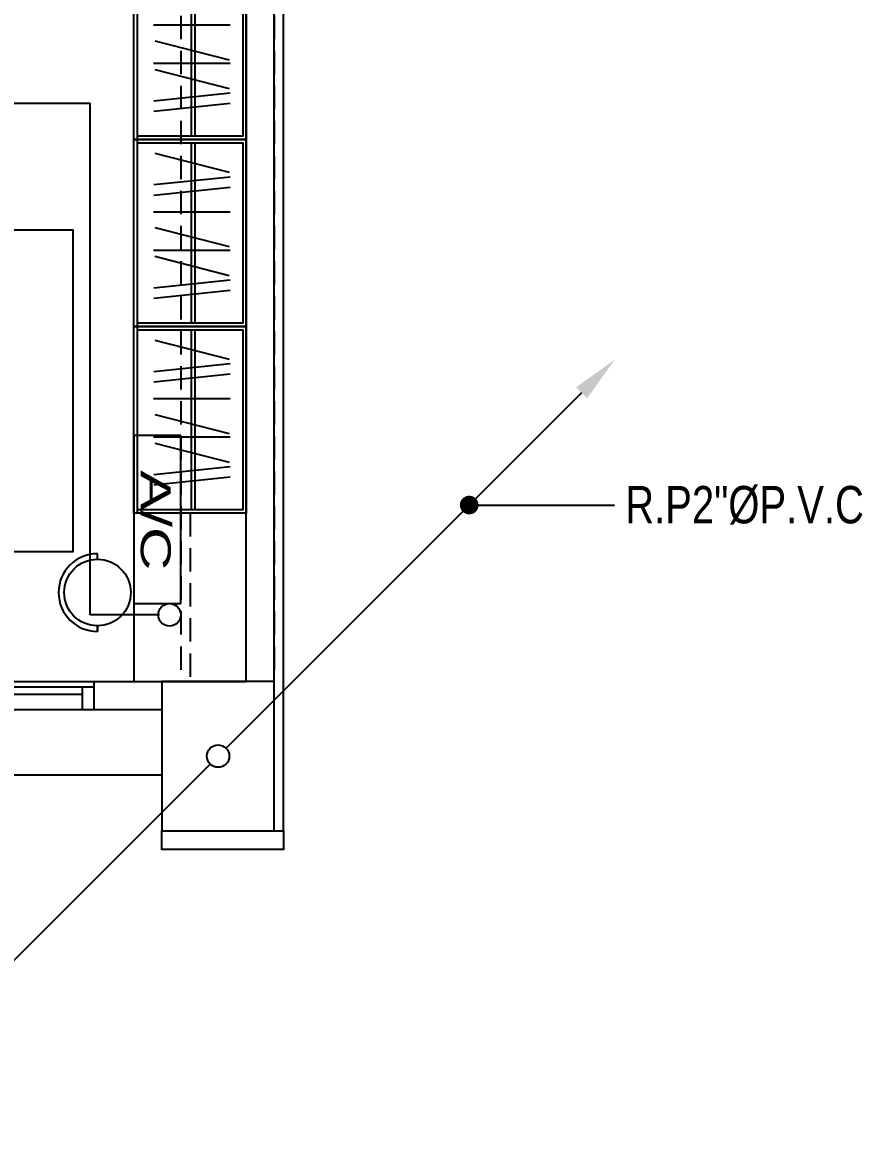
# Model space of a CAD drawing. Header units: millimetres. Extents: x 98197 to 106565, y 53890 to 60222.
# Drawn here: x 100920 to 101369, y 54748 to 55353 of the extents above; entities that cross this region are included whole.
import ezdxf
from ezdxf.enums import TextEntityAlignment as Align

# ---------------------------------------------------------------- set-up
doc = ezdxf.new("R2010")
doc.units = ezdxf.units.MM
doc.header["$LTSCALE"] = 50
doc.header["$MEASUREMENT"] = 0
for name, pattern in [('CENTER2', [1.125, 0.75, -0.125, 0.125, -0.125]), ('DASHED', [0.375, 0.25, -0.125]), ('HIDDEN', [0.375, 0.25, -0.125])]:
    doc.linetypes.add(name, pattern=pattern)
doc.layers.get('0').update_dxf_attribs({"color": 8, "linetype": 'CONTINUOUS'})
for name, color, linetype in [('00', 7, 'HIDDEN'), ('35', 4, 'CENTER2'), ('36雨排水', 3, 'CONTINUOUS'), ('furniture', 55, 'CONTINUOUS'), ('wall', 8, 'CONTINUOUS')]:
    doc.layers.add(name, color=color, linetype=linetype)
doc.styles.add('CHINA', font='c2', dxfattribs={"bigfont": 'china'})
doc.linetypes.add('ZIGZAG', pattern='A,0.0001,-0.2,[131,ltypeshp.shx,S=0.2,R=0,X=-0.2,Y=0],-0.4,[131,ltypeshp.shx,S=0.2,R=180,X=0.2,Y=0],-0.2', length=0.8001)

# ---------------------------------------------------------------- blocks, each defined once
blk = doc.blocks.new('1111111')
at = {"layer": '36雨排水', "linetype": 'Continuous'}
for p, q in [((4902.82, 3830.25), (4712.61, 3640.04)), ((4842.71, 3770.15), (4920.5, 3770.15)), ((4513.91, 3441.34), (4704.12, 3631.56))]:
    blk.add_line(p, q, dxfattribs=at)
at = {"layer": '36雨排水', "linetype": 'Continuous', "const_width": 5}
blk.add_lwpolyline([(4840.21, 3770.15, 1), (4845.21, 3770.15, 1)], format="xyb", close=True, dxfattribs=at)
at = {"layer": '36雨排水', "linetype": 'Continuous'}
blk.add_circle((4708.36, 3635.8), 6, dxfattribs=at)
for points in [[(4899.87, 3833.2), (4905.76, 3827.31), (4920.5, 3847.93)], [(4516.86, 3438.4), (4510.96, 3444.29), (4496.23, 3423.67)]]:
    blk.add_solid(points, dxfattribs=at)
at = {"layer": '36雨排水', "linetype": 'Continuous', "style": 'CHINA', "width": 0.8}
blk.add_text('R.P2"%%CP.V.C', height=20, dxfattribs=at).set_placement((4926.16, 3760.37))
blk = doc.blocks.new('1111111111')
at = {"layer": '35', "color": 3, "linetype": 'Continuous'}
blk.add_lwpolyline([(2956.27, 3584.41), (2956.27, 3559.41), (3046.27, 3559.41), (3046.27, 3584.41)], close=True, dxfattribs=at)
at = {"layer": '35', "color": 4, "linetype": 'Continuous'}
blk.add_circle((3052.27, 3578.41), 6, dxfattribs=at)
at = {"layer": '35', "color": 3, "linetype": 'Continuous', "style": 'CHINA', "width": 1.5}
blk.add_text('A/C', height=16, dxfattribs=at).set_placement((3001.67, 3571.38), align=Align.MIDDLE)
blk = doc.blocks.new('*U49', base_point=(551413.96, 43504.06))
for p, q in [((551323.96, 43511.56), (551323.96, 43496.56)), ((551503.96, 43511.56), (551323.96, 43511.56)), ((551413.96, 43492.56), (551413.96, 43512.56)), ((551503.96, 43511.56), (551503.96, 43496.56)), ((551503.96, 43508.56), (551323.96, 43508.56)), ((551329.96, 43496.56), (551329.96, 43508.56)), ((551497.96, 43496.56), (551497.96, 43508.56)), ((551329.96, 43504.56), (551417.96, 43504.56)), ((551497.96, 43500.56), (551409.96, 43500.56)), ((551503.96, 43496.56), (551323.96, 43496.56))]:
    blk.add_line(p, q)
blk = doc.blocks.new('A$C0C512B12')
at = {"layer": 'furniture'}
for p, q in [((-102.96, 70.62), (-92.77, 110.4)), ((-86.18, 70.11), (-90.42, 110.91)), ((-80.61, 70.11), (-84.84, 110.91)), ((-71.63, 70), (-71.63, 111.01)), ((-63.19, 70.62), (-53, 110.4)), ((-51.14, 70), (-51.14, 111.01)), ((-47.82, 70.62), (-37.62, 110.4)), ((-31.03, 70.11), (-35.27, 110.91)), ((-25.46, 70.11), (-29.7, 110.91)), ((-12.1, 92.31), (-108.5, 92.31)), ((-12.1, 90.31), (-108.5, 90.31))]:
    blk.add_line(p, q, dxfattribs=at)
for points in [[(-110.3, 61.31), (-110.3, 119.51), (-10.3, 119.51), (-10.3, 61.31)], [(-108.5, 61.31), (-108.5, 117.71), (-12.1, 117.71), (-12.1, 61.31)], [(-110.3, 61.31), (-40.3, 61.31)], [(-40.3, 59.51), (-110.3, 59.51), (-110.3, 61.31)], [(-40.3, 61.31), (-10.3, 61.31), (-10.3, 59.51), (-40.3, 59.51)]]:
    blk.add_lwpolyline(points, dxfattribs=at)
blk = doc.blocks.new('A$C517A5011')
at = {"layer": 'furniture'}
for p, q in [((-56.96, 40.53), (-53.96, 40.53)), ((-53.96, 40.53), (-56.96, 40.53)), ((-18.36, 40.53), (-15.36, 40.53))]:
    blk.add_line(p, q, dxfattribs=at)
blk.add_circle((-36.16, 40.53), 17.8, dxfattribs=at)
blk.add_arc((-36.16, 40.53), 20.8, 0, 180, dxfattribs=at)
blk = doc.blocks.new('A$C10949')
at = {"layer": 'wall'}
blk.add_line((1065, 27.5), (1065, 512.5), dxfattribs=at)
blk.add_lwpolyline([(1000, 27.5), (1065, 27.5), (1065, 17.5), (1000, 17.5)], close=True, dxfattribs=at)

msp = doc.modelspace()

# ---------------------------------------------------------------- linework, layer by layer
for p, q in [((101054.654, 54985.566), (101054.654, 55405.566)), ((101039.654, 55000.566), (101039.654, 55390.566)), ((100958.154, 55000.566), (101039.654, 55000.566)), ((100958.154, 54985.566), (100994.654, 54985.566)), ((100487.154, 54950.566), (100994.654, 54950.566))]:
    msp.add_line(p, q)
at = {"linetype": 'ZIGZAG', "ltscale": 0.1}
msp.add_lwpolyline([(100882.21, 55233.566), (100882.21, 55242.285), (100947.045, 55242.285), (100947.045, 55069.848), (100882.21, 55069.848), (100882.21, 55078.566)], dxfattribs=at)
msp.add_lwpolyline([(100979.654, 55090.566), (100979.654, 55000.566), (101039.654, 55000.566), (101039.654, 55090.566), (100979.654, 55090.566)])
at = {"linetype": 'DASHED'}
msp.add_lwpolyline([(101009.654, 55090.566), (101009.654, 55000.566)], dxfattribs=at)
msp.add_lwpolyline([(100994.654, 54920.566), (101054.654, 54920.566), (101054.654, 55000.566), (100994.654, 55000.566)], close=True)
msp.add_lwpolyline([(100994.654, 54920.566), (101054.654, 54920.566), (101054.654, 55000.566), (100994.654, 55000.566)], close=True)
at = {"layer": '00'}
for p, q in [((101004.654, 55600.566), (101004.654, 55000.566)), ((101054.654, 55600.566), (101054.654, 55000.566)), ((100487.154, 55000.566), (100994.654, 55000.566)), ((100487.154, 54950.566), (100994.654, 54950.566))]:
    msp.add_line(p, q, dxfattribs=at)
msp.add_lwpolyline([(100994.654, 54920.566), (101054.654, 54920.566), (101054.654, 55000.566), (100994.654, 55000.566)], close=True, dxfattribs=at)
at = {"layer": '36雨排水', "color": 1}
for p, q in [((100142.239, 55310.005), (100956.239, 55310.005)), ((100956.239, 55036.181), (100956.239, 55310.005)), ((100993.239, 55036.181), (100956.239, 55036.181))]:
    msp.add_line(p, q, dxfattribs=at)

# ---------------------------------------------------------------- block references
msp.add_blockref('A$C10949', (99994.654, 54893.066))
for name, p, rotation in [('A$C0C512B12', (100920.147, 55280.267), 270), ('A$C0C512B12', (100920.147, 55180.267), 270), ('A$C0C512B12', (100920.147, 55080.267), 270), ('A$C517A5011', (101000.67, 55084.27), 90)]:
    msp.add_blockref(name, p, dxfattribs=dict(rotation=rotation))
at = {"xscale": -1}
msp.add_blockref('*U49', (100868.154, 54993.066), dxfattribs=at)
at = {"layer": '35', "linetype": 'Continuous', "rotation": 270}
msp.add_blockref('1111111111', (97420.24, 58088.448), dxfattribs=at)
at = {"layer": '36雨排水', "linetype": 'Continuous'}
msp.add_blockref('1111111', (96316.291, 51324.768), dxfattribs=at)

doc.saveas('drawing.dxf')
